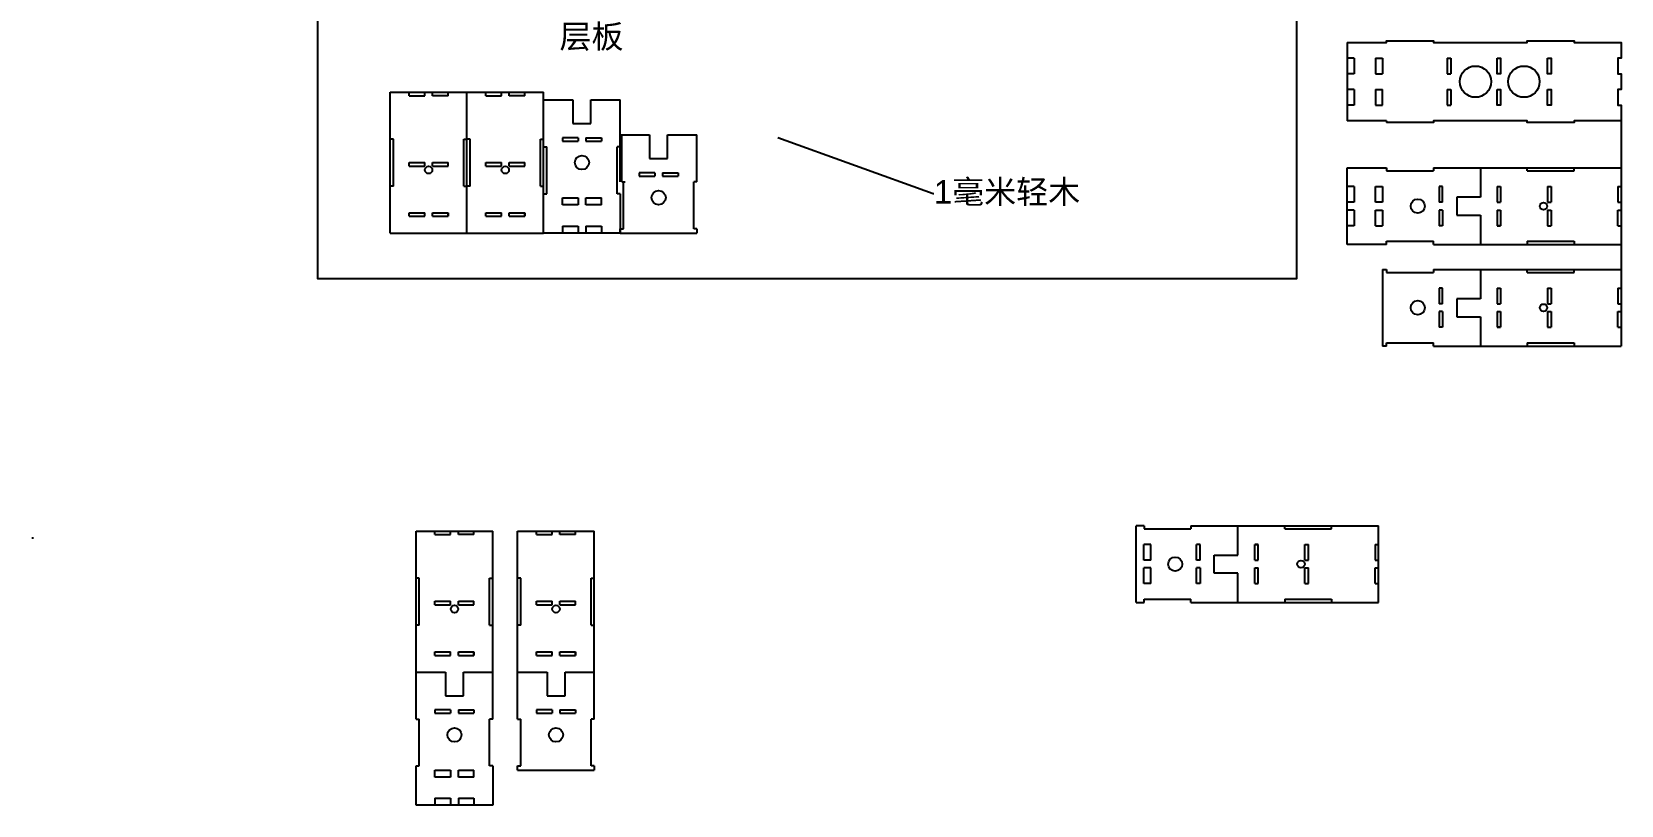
# Model space of a CAD drawing. Header units: millimetres. Extents: x 0 to 1901, y -171 to 1071.
# Drawn here: x 0 to 1016, y -171 to 323 of the extents above; entities that cross this region are included whole.
import ezdxf
from ezdxf import colors
from ezdxf.entities.mleader import LeaderData, LeaderLine
from ezdxf.math import Vec2, Vec3

# ---------------------------------------------------------------- set-up
doc = ezdxf.new("R2010")
doc.units = ezdxf.units.MM
doc.styles.get("Standard").update_dxf_attribs({"font": 'arial.ttf'})

msp = doc.modelspace()

# ---------------------------------------------------------------- linework, layer by layer
for p, q in [((840.7, 316.4), (840.7, 266.4)), ((840.7, 316.4), (860.7, 316.4)), ((845.1, 306.4), (840.7, 306.4)), ((845.1, 306.4), (845.1, 296.4)), ((858.7, 306.4), (863.1, 306.4)), ((858.7, 306.4), (858.7, 296.4)), ((863.1, 306.4), (863.1, 296.4)), ((904.6, 306.4), (906.8, 306.4)), ((904.6, 306.4), (904.6, 296.4)), ((906.8, 306.4), (906.8, 296.4)), ((845.1, 296.4), (840.7, 296.4)), ((858.7, 296.4), (863.1, 296.4)), ((904.6, 296.4), (906.8, 296.4)), ((229.1, 194.7), (229.1, 284.6)), ((229.1, 284.6), (278.1, 284.6)), ((241.1, 282.4), (241.1, 284.6)), ((251.1, 282.4), (251.1, 284.6)), ((256.1, 282.4), (256.1, 284.6)), ((256.1, 282.4), (256.1, 284.6)), ((266.1, 282.4), (266.1, 284.6)), ((266.1, 282.4), (266.1, 284.6)), ((278.1, 194.7), (278.1, 284.6)), ((278.1, 194.7), (278.1, 284.6)), ((278.1, 284.6), (327.1, 284.6)), ((290.1, 282.4), (290.1, 284.6)), ((300.1, 282.4), (300.1, 284.6)), ((305.1, 282.4), (305.1, 284.6)), ((305.1, 282.4), (305.1, 284.6)), ((315.1, 282.4), (315.1, 284.6)), ((315.1, 282.4), (315.1, 284.6)), ((327.1, 194.7), (327.1, 284.6)), ((845.1, 286.4), (840.7, 286.4)), ((845.1, 286.4), (845.1, 276.4)), ((858.7, 286.4), (863.1, 286.4)), ((858.7, 286.4), (858.7, 276.4)), ((863.1, 276.4), (863.1, 286.4)), ((904.6, 286.4), (906.8, 286.4)), ((904.6, 286.4), (904.6, 276.4)), ((906.8, 286.4), (906.8, 276.4)), ((241.1, 282.4), (251.1, 282.4)), ((266.1, 282.4), (256.1, 282.4)), ((290.1, 282.4), (300.1, 282.4)), ((315.1, 282.4), (305.1, 282.4)), ((327.1, 249.8), (327.1, 279.8)), ((327.1, 249.8), (327.1, 279.8)), ((327.1, 279.8), (345.8, 279.8)), ((345.8, 279.8), (345.8, 264.7)), ((357.3, 264.7), (357.3, 279.8)), ((357.3, 279.8), (376.1, 279.8)), ((376.1, 249.8), (376.1, 279.8)), ((845.1, 276.4), (840.7, 276.4)), ((858.7, 276.4), (863.1, 276.4)), ((904.6, 276.4), (906.8, 276.4)), ((345.8, 264.7), (351.6, 264.7)), ((351.6, 264.7), (357.3, 264.7)), ((865.7, 266.4), (840.7, 266.4)), ((865.7, 266.4), (865.7, 265.4)), ((1015.7, 266.4), (1015.7, 171.5)), ((231.1, 254.6), (229.1, 254.6)), ((231.1, 224.6), (231.1, 254.6)), ((276.1, 224.6), (276.1, 254.6)), ((276.1, 254.6), (278.1, 254.6)), ((280.1, 254.6), (278.1, 254.6)), ((280.1, 224.6), (280.1, 254.6)), ((325.1, 224.6), (325.1, 254.6)), ((325.1, 254.6), (327.1, 254.6)), ((339.1, 255.6), (339.1, 253.4)), ((349.1, 255.6), (339.1, 255.6)), ((349.1, 255.6), (349.1, 253.4)), ((354.1, 255.6), (354.1, 253.4)), ((354.1, 255.6), (364.1, 255.6)), ((364.1, 255.6), (364.1, 253.4)), ((376.1, 227.4), (376.1, 257.4)), ((376.1, 257.4), (394.8, 257.4)), ((377.1, 227.4), (377.1, 257.4)), ((394.8, 257.4), (394.8, 242.3)), ((406.3, 242.3), (406.3, 257.4)), ((406.3, 257.4), (425.1, 257.4)), ((425.1, 227.4), (425.1, 257.4)), ((327.1, 249.8), (329.1, 249.8)), ((329.1, 219.8), (329.1, 249.8)), ((339.1, 253.4), (349.1, 253.4)), ((354.1, 253.4), (364.1, 253.4)), ((374.1, 219.8), (374.1, 249.8)), ((376.1, 249.8), (374.1, 249.8)), ((241.1, 239.8), (251.1, 239.8)), ((241.1, 237.5), (241.1, 239.8)), ((241.1, 237.5), (251.1, 237.5)), ((251.1, 237.5), (251.1, 239.8)), ((256.1, 237.5), (256.1, 239.8)), ((256.1, 237.5), (256.1, 239.8)), ((256.1, 239.8), (266.1, 239.8)), ((256.1, 237.5), (266.1, 237.5)), ((266.1, 237.5), (266.1, 239.8)), ((290.1, 239.8), (300.1, 239.8)), ((290.1, 237.5), (290.1, 239.8)), ((290.1, 237.5), (300.1, 237.5)), ((300.1, 237.5), (300.1, 239.8)), ((305.1, 237.5), (305.1, 239.8)), ((305.1, 237.5), (305.1, 239.8)), ((305.1, 239.8), (315.1, 239.8)), ((305.1, 237.5), (315.1, 237.5)), ((315.1, 237.5), (315.1, 239.8)), ((394.8, 242.3), (400.6, 242.3)), ((400.6, 242.3), (406.3, 242.3)), ((840.7, 236.4), (865.8, 236.4)), ((840.7, 187.4), (840.7, 236.4)), ((865.8, 236.4), (865.8, 234.4)), ((865.8, 234.4), (895.8, 234.4)), ((895.8, 236.4), (925.8, 236.4)), ((895.8, 236.4), (895.8, 234.4)), ((895.8, 236.4), (925.8, 236.4)), ((925.8, 236.4), (925.8, 217.6)), ((925.8, 236.4), (1015.7, 236.4)), ((955.7, 234.4), (955.7, 236.4)), ((955.7, 234.4), (985.7, 234.4)), ((985.7, 234.4), (985.7, 236.4)), ((1015.7, 236.4), (1015.7, 187.4)), ((231.1, 224.6), (229.1, 224.6)), ((276.1, 224.6), (278.1, 224.6)), ((280.1, 224.6), (278.1, 224.6)), ((325.1, 224.6), (327.1, 224.6)), ((377.1, 227.4), (379.1, 227.4)), ((378.1, 197.4), (378.1, 227.4)), ((388.1, 233.2), (388.1, 231)), ((398.1, 233.2), (388.1, 233.2)), ((388.1, 231), (398.1, 231)), ((398.1, 233.2), (398.1, 231)), ((403.1, 233.2), (403.1, 231)), ((403.1, 233.2), (413.1, 233.2)), ((403.1, 231), (413.1, 231)), ((413.1, 233.2), (413.1, 231)), ((423.1, 197.4), (423.1, 227.4)), ((425.1, 227.4), (423.1, 227.4)), ((845.1, 224.4), (840.7, 224.4)), ((845.1, 224.4), (845.1, 214.4)), ((858.7, 224.4), (863.1, 224.4)), ((858.7, 214.4), (858.7, 224.4)), ((863.1, 224.4), (863.1, 214.4)), ((901.6, 224.4), (899.4, 224.4)), ((899.4, 224.4), (899.4, 214.4)), ((901.6, 214.4), (901.6, 224.4)), ((936.5, 224.4), (936.5, 214.4)), ((936.5, 224.4), (938.7, 224.4)), ((938.7, 224.4), (938.7, 214.4)), ((968.6, 224.4), (968.6, 214.4)), ((968.6, 224.4), (970.9, 224.4)), ((970.9, 224.4), (970.9, 214.4)), ((1013.5, 224.4), (1015.7, 224.4)), ((1013.5, 224.4), (1013.5, 214.4)), ((327.1, 194.7), (327.1, 219.8)), ((327.1, 219.8), (329.1, 219.8)), ((339.1, 212.7), (339.1, 217.1)), ((339.1, 217.1), (349.1, 217.1)), ((349.1, 217.1), (349.1, 212.7)), ((354.1, 212.7), (354.1, 217.1)), ((354.1, 217.1), (364.1, 217.1)), ((364.1, 212.7), (364.1, 217.1)), ((376.1, 219.8), (374.1, 219.8)), ((376.1, 219.8), (376.1, 194.7)), ((845.1, 214.4), (840.7, 214.4)), ((863.1, 214.4), (858.7, 214.4)), ((901.6, 214.4), (899.4, 214.4)), ((925.8, 217.6), (910.7, 217.6)), ((910.7, 217.6), (910.7, 211.9)), ((936.5, 214.4), (938.7, 214.4)), ((968.6, 214.4), (970.9, 214.4)), ((1013.5, 214.4), (1015.7, 214.4)), ((241.1, 207.6), (251.1, 207.6)), ((241.1, 205.4), (241.1, 207.6)), ((241.1, 205.4), (251.1, 205.4)), ((251.1, 205.4), (251.1, 207.6)), ((256.1, 205.4), (256.1, 207.6)), ((256.1, 207.6), (266.1, 207.6)), ((256.1, 205.4), (266.1, 205.4)), ((266.1, 205.4), (266.1, 207.6)), ((266.1, 207.6), (266.1, 205.4)), ((266.1, 205.4), (266.1, 207.6)), ((290.1, 207.6), (300.1, 207.6)), ((290.1, 205.4), (290.1, 207.6)), ((290.1, 205.4), (300.1, 205.4)), ((300.1, 205.4), (300.1, 207.6)), ((305.1, 205.4), (305.1, 207.6)), ((305.1, 207.6), (315.1, 207.6)), ((305.1, 205.4), (315.1, 205.4)), ((315.1, 205.4), (315.1, 207.6)), ((315.1, 207.6), (315.1, 205.4)), ((315.1, 205.4), (315.1, 207.6)), ((349.1, 212.7), (339.1, 212.7)), ((364.1, 212.7), (354.1, 212.7)), ((845.1, 209.4), (840.7, 209.4)), ((845.1, 209.4), (845.1, 199.4)), ((858.7, 209.4), (863.1, 209.4)), ((858.7, 199.4), (858.7, 209.4)), ((863.1, 209.4), (863.1, 199.4)), ((901.6, 209.4), (899.4, 209.4)), ((899.4, 209.4), (899.4, 199.4)), ((901.6, 209.4), (901.6, 199.4)), ((910.7, 211.9), (910.7, 206.1)), ((910.7, 206.1), (925.8, 206.1)), ((925.8, 206.1), (925.8, 187.4)), ((936.5, 209.4), (938.7, 209.4)), ((936.5, 209.4), (936.5, 199.4)), ((938.7, 209.4), (938.7, 199.4)), ((968.6, 209.4), (970.9, 209.4)), ((968.6, 209.4), (970.9, 209.4)), ((968.6, 209.4), (968.6, 199.4)), ((970.9, 209.4), (970.9, 199.4)), ((1013.5, 209.4), (1015.7, 209.4)), ((1013.5, 209.4), (1015.7, 209.4)), ((1013.5, 199.4), (1013.5, 209.4)), ((229.1, 194.7), (259.3, 194.7)), ((259.3, 194.7), (278.1, 194.7)), ((278.1, 194.7), (308.3, 194.7)), ((308.3, 194.7), (327.1, 194.7)), ((376.1, 194.7), (327.1, 194.7)), ((339.1, 199.1), (339.1, 194.7)), ((339.1, 199.1), (349.1, 199.1)), ((349.1, 199.1), (349.1, 194.7)), ((354.1, 199.1), (354.1, 194.7)), ((354.1, 199.1), (364.1, 199.1)), ((364.1, 199.1), (364.1, 194.7)), ((376.1, 194.7), (376.1, 197.4)), ((376.1, 197.4), (378.1, 197.4)), ((376.1, 194.7), (425.1, 194.7)), ((425.1, 197.4), (423.1, 197.4)), ((425.1, 197.4), (425.1, 194.7)), ((845.1, 199.4), (840.7, 199.4)), ((858.7, 199.4), (863.1, 199.4)), ((901.6, 199.4), (899.4, 199.4)), ((936.5, 199.4), (938.7, 199.4)), ((938.7, 199.4), (936.5, 199.4)), ((936.5, 199.4), (938.7, 199.4)), ((968.6, 199.4), (970.9, 199.4)), ((1013.5, 199.4), (1015.7, 199.4)), ((1013.5, 199.4), (1015.7, 199.4)), ((865.8, 187.4), (840.7, 187.4)), ((865.8, 189.4), (895.8, 189.4)), ((865.8, 187.4), (865.8, 189.4)), ((895.8, 187.4), (895.8, 189.4)), ((895.8, 187.4), (925.8, 187.4)), ((925.8, 187.4), (1015.7, 187.4)), ((955.7, 189.4), (985.7, 189.4)), ((955.7, 189.4), (955.7, 187.4)), ((985.7, 189.4), (985.7, 187.4)), ((863.1, 171.5), (865.8, 171.5)), ((863.1, 171.5), (863.1, 122.5)), ((865.8, 171.5), (865.8, 169.5)), ((865.8, 169.5), (895.8, 169.5)), ((895.8, 171.5), (925.8, 171.5)), ((895.8, 171.5), (895.8, 169.5)), ((895.8, 171.5), (925.8, 171.5)), ((925.8, 171.5), (925.8, 152.7)), ((925.8, 171.5), (1015.7, 171.5)), ((955.7, 169.5), (955.7, 171.5)), ((955.7, 169.5), (985.7, 169.5)), ((985.7, 169.5), (985.7, 171.5)), ((1015.7, 171.5), (1015.7, 122.5)), ((901.6, 159.5), (899.4, 159.5)), ((899.4, 159.5), (899.4, 149.5)), ((901.6, 149.5), (901.6, 159.5)), ((925.8, 152.7), (910.7, 152.7)), ((910.7, 152.7), (910.7, 147)), ((936.5, 159.5), (936.5, 149.5)), ((936.5, 159.5), (938.7, 159.5)), ((938.7, 159.5), (938.7, 149.5)), ((968.6, 159.5), (968.6, 149.5)), ((968.6, 159.5), (970.9, 159.5)), ((970.9, 159.5), (970.9, 149.5)), ((1013.5, 159.5), (1015.7, 159.5)), ((1013.5, 159.5), (1013.5, 149.5)), ((901.6, 149.5), (899.4, 149.5)), ((901.6, 144.5), (899.4, 144.5)), ((899.4, 144.5), (899.4, 134.5)), ((901.6, 144.5), (901.6, 134.5)), ((910.7, 147), (910.7, 141.2)), ((936.5, 149.5), (938.7, 149.5)), ((936.5, 144.5), (938.7, 144.5)), ((936.5, 144.5), (936.5, 134.5)), ((938.7, 144.5), (938.7, 134.5)), ((968.6, 149.5), (970.9, 149.5)), ((968.6, 144.5), (970.9, 144.5)), ((968.6, 144.5), (970.9, 144.5)), ((968.6, 144.5), (968.6, 134.5)), ((970.9, 144.5), (970.9, 134.5)), ((1013.5, 149.5), (1015.7, 149.5)), ((1013.5, 144.5), (1015.7, 144.5)), ((1013.5, 144.5), (1015.7, 144.5)), ((1013.5, 134.5), (1013.5, 144.5)), ((901.6, 134.5), (899.4, 134.5)), ((910.7, 141.2), (925.8, 141.2)), ((925.8, 141.2), (925.8, 122.5)), ((936.5, 134.5), (938.7, 134.5)), ((938.7, 134.5), (936.5, 134.5)), ((936.5, 134.5), (938.7, 134.5)), ((968.6, 134.5), (970.9, 134.5)), ((1013.5, 134.5), (1015.7, 134.5)), ((1013.5, 134.5), (1015.7, 134.5)), ((865.8, 122.5), (863.1, 122.5)), ((865.8, 124.5), (895.8, 124.5)), ((865.8, 122.5), (865.8, 124.5)), ((895.8, 122.5), (895.8, 124.5)), ((895.8, 122.5), (925.8, 122.5)), ((925.8, 122.5), (1015.7, 122.5)), ((955.7, 124.5), (985.7, 124.5)), ((955.7, 124.5), (955.7, 122.5)), ((985.7, 124.5), (985.7, 122.5)), ((245.6, -85.8), (245.6, 4.2)), ((245.6, 4.2), (294.6, 4.2)), ((257.6, 2), (257.6, 4.2)), ((257.6, 2), (267.6, 2)), ((267.6, 2), (267.6, 4.2)), ((272.6, 2), (272.6, 4.2)), ((272.6, 2), (272.6, 4.2)), ((282.6, 2), (272.6, 2)), ((282.6, 2), (282.6, 4.2)), ((282.6, 2), (282.6, 4.2)), ((294.6, -85.8), (294.6, 4.2)), ((310.5, -85.8), (310.5, 4.2)), ((310.5, 4.2), (359.5, 4.2)), ((322.5, 2), (322.5, 4.2)), ((322.5, 2), (332.5, 2)), ((332.5, 2), (332.5, 4.2)), ((337.5, 2), (337.5, 4.2)), ((337.5, 2), (337.5, 4.2)), ((347.5, 2), (337.5, 2)), ((347.5, 2), (347.5, 4.2)), ((347.5, 2), (347.5, 4.2)), ((359.5, -85.8), (359.5, 4.2)), ((710.8, 7.7), (705.7, 7.7)), ((705.7, -41.3), (705.7, 7.7)), ((710.8, 7.7), (710.8, 5.7)), ((710.8, 5.7), (740.8, 5.7)), ((740.8, 7.7), (770.8, 7.7)), ((740.8, 7.7), (740.8, 5.7)), ((770.8, -11.1), (770.8, 7.7)), ((770.8, 7.7), (860.7, 7.7)), ((800.7, 5.7), (800.7, 7.7)), ((800.7, 5.7), (830.7, 5.7)), ((830.7, 5.7), (830.7, 7.7)), ((860.7, -41.3), (860.7, 7.7)), ((715.1, -4.3), (710.7, -4.3)), ((710.7, -14.3), (710.7, -4.3)), ((715.1, -14.3), (715.1, -4.3)), ((746.6, -4.3), (744.4, -4.3)), ((744.4, -14.3), (744.4, -4.3)), ((746.6, -14.3), (746.6, -4.3)), ((781.5, -4.3), (783.7, -4.3)), ((783.7, -4.3), (781.5, -4.3)), ((781.5, -4.3), (783.7, -4.3)), ((781.5, -14.3), (781.5, -4.3)), ((783.7, -14.3), (783.7, -4.3)), ((813.6, -4.3), (815.9, -4.3)), ((813.6, -14.3), (813.6, -4.3)), ((815.9, -14.3), (815.9, -4.3)), ((858.5, -4.3), (860.7, -4.3)), ((858.5, -4.3), (860.7, -4.3)), ((858.5, -4.3), (858.5, -14.3)), ((715.1, -14.3), (710.7, -14.3)), ((715.1, -19.3), (710.7, -19.3)), ((710.7, -29.3), (710.7, -19.3)), ((715.1, -29.3), (715.1, -19.3)), ((746.6, -14.3), (744.4, -14.3)), ((746.6, -19.3), (744.4, -19.3)), ((744.4, -29.3), (744.4, -19.3)), ((746.6, -19.3), (746.6, -29.3)), ((755.7, -16.8), (755.7, -11.1)), ((755.7, -11.1), (770.8, -11.1)), ((755.7, -22.6), (755.7, -16.8)), ((781.5, -14.3), (783.7, -14.3)), ((781.5, -29.3), (781.5, -19.3)), ((781.5, -19.3), (783.7, -19.3)), ((783.7, -29.3), (783.7, -19.3)), ((813.6, -14.3), (815.9, -14.3)), ((813.6, -14.3), (815.9, -14.3)), ((813.6, -29.3), (813.6, -19.3)), ((813.6, -19.3), (815.9, -19.3)), ((815.9, -29.3), (815.9, -19.3)), ((858.5, -14.3), (860.7, -14.3)), ((858.5, -14.3), (860.7, -14.3)), ((858.5, -19.3), (860.7, -19.3)), ((858.5, -29.3), (858.5, -19.3)), ((247.6, -25.8), (245.6, -25.8)), ((247.6, -55.8), (247.6, -25.8)), ((292.6, -55.8), (292.6, -25.8)), ((292.6, -25.8), (294.6, -25.8)), ((312.5, -25.8), (310.5, -25.8)), ((312.5, -55.8), (312.5, -25.8)), ((357.5, -55.8), (357.5, -25.8)), ((357.5, -25.8), (359.5, -25.8)), ((715.1, -29.3), (710.7, -29.3)), ((746.6, -29.3), (744.4, -29.3)), ((770.8, -22.6), (755.7, -22.6)), ((770.8, -41.3), (770.8, -22.6)), ((781.5, -29.3), (783.7, -29.3)), ((813.6, -29.3), (815.9, -29.3)), ((858.5, -29.3), (860.7, -29.3)), ((710.8, -39.3), (740.8, -39.3)), ((710.8, -41.3), (710.8, -39.3)), ((740.8, -41.3), (740.8, -39.3)), ((800.7, -39.3), (830.7, -39.3)), ((800.7, -39.3), (800.7, -41.3)), ((830.7, -39.3), (830.7, -41.3)), ((257.6, -40.6), (267.6, -40.6)), ((257.6, -42.9), (257.6, -40.6)), ((257.6, -42.9), (267.6, -42.9)), ((267.6, -42.9), (267.6, -40.6)), ((272.6, -42.9), (272.6, -40.6)), ((272.6, -42.9), (272.6, -40.6)), ((272.6, -40.6), (282.6, -40.6)), ((272.6, -42.9), (282.6, -42.9)), ((282.6, -42.9), (282.6, -40.6)), ((322.5, -40.6), (332.5, -40.6)), ((322.5, -42.9), (322.5, -40.6)), ((322.5, -42.9), (332.5, -42.9)), ((332.5, -42.9), (332.5, -40.6)), ((337.5, -42.9), (337.5, -40.6)), ((337.5, -42.9), (337.5, -40.6)), ((337.5, -40.6), (347.5, -40.6)), ((337.5, -42.9), (347.5, -42.9)), ((347.5, -42.9), (347.5, -40.6)), ((705.7, -41.3), (710.8, -41.3)), ((740.8, -41.3), (770.8, -41.3)), ((740.8, -41.3), (770.8, -41.3)), ((770.8, -41.3), (860.7, -41.3)), ((247.6, -55.8), (245.6, -55.8)), ((292.6, -55.8), (294.6, -55.8)), ((312.5, -55.8), (310.5, -55.8)), ((357.5, -55.8), (359.5, -55.8)), ((257.6, -72.9), (267.6, -72.9)), ((257.6, -75.1), (257.6, -72.9)), ((257.6, -75.1), (267.6, -75.1)), ((267.6, -75.1), (267.6, -72.9)), ((272.6, -75.1), (272.6, -72.9)), ((272.6, -72.9), (282.6, -72.9)), ((272.6, -75.1), (282.6, -75.1)), ((282.6, -75.1), (282.6, -72.9)), ((282.6, -72.9), (282.6, -75.1)), ((282.6, -75.1), (282.6, -72.9)), ((322.5, -72.9), (332.5, -72.9)), ((322.5, -75.1), (322.5, -72.9)), ((322.5, -75.1), (332.5, -75.1)), ((332.5, -75.1), (332.5, -72.9)), ((337.5, -75.1), (337.5, -72.9)), ((337.5, -72.9), (347.5, -72.9)), ((337.5, -75.1), (347.5, -75.1)), ((347.5, -75.1), (347.5, -72.9)), ((347.5, -72.9), (347.5, -75.1)), ((347.5, -75.1), (347.5, -72.9)), ((245.6, -115.8), (245.6, -85.8)), ((245.6, -115.8), (245.6, -85.8)), ((245.6, -85.8), (264.4, -85.8)), ((264.4, -85.8), (264.4, -100.9)), ((275.9, -100.9), (275.9, -85.8)), ((275.9, -85.8), (294.6, -85.8)), ((294.6, -115.8), (294.6, -85.8)), ((310.5, -115.8), (310.5, -85.8)), ((310.5, -115.8), (310.5, -85.8)), ((310.5, -85.8), (329.3, -85.8)), ((329.3, -85.8), (329.3, -100.9)), ((340.8, -100.9), (340.8, -85.8)), ((340.8, -85.8), (359.5, -85.8)), ((359.5, -115.8), (359.5, -85.8)), ((264.4, -100.9), (270.1, -100.9)), ((270.1, -100.9), (275.9, -100.9)), ((329.3, -100.9), (335, -100.9)), ((335, -100.9), (340.8, -100.9)), ((257.6, -109.9), (257.6, -112.1)), ((267.6, -109.9), (257.6, -109.9)), ((267.6, -109.9), (267.6, -112.1)), ((272.6, -109.9), (272.6, -112.1)), ((272.6, -109.9), (282.6, -109.9)), ((282.6, -109.9), (282.6, -112.1)), ((322.5, -109.9), (322.5, -112.1)), ((332.5, -109.9), (322.5, -109.9)), ((332.5, -109.9), (332.5, -112.1)), ((337.5, -109.9), (337.5, -112.1)), ((337.5, -109.9), (347.5, -109.9)), ((347.5, -109.9), (347.5, -112.1)), ((245.6, -115.8), (247.6, -115.8)), ((247.6, -145.8), (247.6, -115.8)), ((257.6, -112.1), (267.6, -112.1)), ((272.6, -112.1), (282.6, -112.1)), ((292.6, -145.8), (292.6, -115.8)), ((294.6, -115.8), (292.6, -115.8)), ((310.5, -115.8), (312.5, -115.8)), ((312.5, -145.8), (312.5, -115.8)), ((322.5, -112.1), (332.5, -112.1)), ((337.5, -112.1), (347.5, -112.1)), ((357.5, -145.8), (357.5, -115.8)), ((359.5, -115.8), (357.5, -115.8)), ((245.6, -170.8), (245.6, -145.8)), ((245.6, -145.8), (247.6, -145.8)), ((257.6, -152.9), (257.6, -148.5)), ((257.6, -148.5), (267.6, -148.5)), ((267.6, -148.5), (267.6, -152.9)), ((272.6, -152.9), (272.6, -148.5)), ((272.6, -148.5), (282.6, -148.5)), ((282.6, -152.9), (282.6, -148.5)), ((294.6, -145.8), (292.6, -145.8)), ((294.6, -145.8), (294.6, -170.8)), ((310.5, -148.5), (310.5, -145.8)), ((310.5, -145.8), (312.5, -145.8)), ((310.5, -148.5), (359.5, -148.5)), ((359.5, -145.8), (357.5, -145.8)), ((359.5, -145.8), (359.5, -148.5)), ((267.6, -152.9), (257.6, -152.9)), ((282.6, -152.9), (272.6, -152.9)), ((294.6, -170.8), (245.6, -170.8)), ((257.6, -166.4), (257.6, -170.8)), ((257.6, -166.4), (267.6, -166.4)), ((267.6, -166.4), (267.6, -170.8)), ((272.6, -166.4), (272.6, -170.8)), ((272.6, -166.4), (282.6, -166.4)), ((282.6, -166.4), (282.6, -170.8))]:
    msp.add_line(p, q)
msp.add_lwpolyline([(182.9, 892.3), (808.2, 892.3), (808.2, 165.5), (182.9, 165.5)], close=True)
at = {"color": 0}
msp.add_lwpolyline([(860.7, 316.4), (860.7, 316.4), (865.7, 316.4), (865.7, 317.4), (895.7, 317.4), (895.7, 316.4), (955.7, 316.4), (955.7, 317.4), (985.7, 317.4), (985.7, 316.4), (1015.7, 316.4), (1015.7, 306.4), (1013.5, 306.4), (1013.5, 296.4), (1015.7, 296.4), (1015.7, 286.4), (1013.5, 286.4), (1013.5, 276.4), (1015.7, 276.4), (1015.7, 266.4), (985.7, 266.4), (985.7, 265.4), (955.7, 265.4), (955.7, 266.4), (908.7, 266.4), (908.7, 266.4), (902.7, 266.4), (902.7, 266.4), (895.7, 266.4), (895.7, 265.4), (865.7, 265.4)], dxfattribs=at)
for points in [[(936.5, 306.4), (938.7, 306.4), (938.7, 296.4), (936.5, 296.4)], [(968.6, 306.4), (970.9, 306.4), (970.9, 296.4), (968.6, 296.4)], [(936.5, 286.4), (938.7, 286.4), (938.7, 276.4), (936.5, 276.4)], [(968.6, 286.4), (970.9, 286.4), (970.9, 276.4), (968.6, 276.4)]]:
    msp.add_lwpolyline(points, close=True, dxfattribs=at)
for centre in [(922.6, 291.4), (953.6, 291.4)]:
    msp.add_circle(centre, 10, dxfattribs=at)
for centre, radius in [((351.6, 239.7), 4.5), ((253.6, 235), 2.35), ((302.6, 235), 2.35), ((400.6, 217.3), 4.5), ((885.7, 211.9), 4.5), ((966.1, 211.9), 2.35), ((885.7, 147), 4.5), ((966.1, 147), 2.35), ((730.7, -16.8), 4.5), ((811.1, -16.8), 2.35), ((270.1, -45.5), 2.35), ((335, -45.5), 2.35), ((270.1, -125.9), 4.5), ((335, -125.9), 4.5)]:
    msp.add_circle(centre, radius)
msp.add_open_spline([(0, 0), (0.3, 0), (0.7, 0), (1, 0)], degree=3)

# ---------------------------------------------------------------- leaders
ml = msp.add_multileader_mtext('Standard')
ml.set_content('{\\fSimSun|b0|i0|c134|p2;航空}\\P{\\fSimSun|b0|i0|c134|p2;层板}', color=256)
ml.set_leader_properties()
ml.build(insert=Vec2(0, 0))
ml.multileader.update_dxf_attribs({"text_right_attachment_type": 6, "dogleg_length": 0.36, "arrow_head_size": 0.18})
ctx = ml.context
ctx.base_point, ctx.char_height, ctx.arrow_head_size, ctx.landing_gap_size, ctx.plane_origin = Vec3(337.1, 344.2), 15, 0.18, 0.09, Vec3(307.1, 379)
ctx.right_attachment = 6
notes = []
notes.append((ctx, [(0, (1, 1, 0), (336.7, 344.2), (1, 0), 0.36, [(0, [(307.1, 379)], 0, [])])]))
ctx.mtext.insert, ctx.mtext.flow_direction = Vec3(337.2, 352.8), 5
ml = msp.add_multileader_mtext('Standard')
ml.set_content('1{\\fSimSun|b0|i0|c134|p2;毫米轻木}', color=256)
ml.set_leader_properties()
ml.build(insert=Vec2(0, 0))
ml.multileader.update_dxf_attribs({"text_right_attachment_type": 6, "dogleg_length": 0.36, "arrow_head_size": 0.18})
ctx = ml.context
ctx.base_point, ctx.char_height, ctx.arrow_head_size, ctx.landing_gap_size, ctx.plane_origin = Vec3(576.4, 219.9), 15, 0.18, 0.09, Vec3(476.6, 255.8)
ctx.right_attachment = 6
notes.append((ctx, [(0, (1, 1, 0), (576, 219.9), (1, 0), 0.36, [(0, [(476.6, 255.8)], 0, [])])]))
ctx.mtext.insert, ctx.mtext.flow_direction = Vec3(576.5, 228.5), 5
for ctx, leaders in notes:
    for number, flags, end, landing, length, lines in leaders:
        leader = LeaderData()
        leader.index, (leader.has_last_leader_line, leader.has_dogleg_vector, leader.attachment_direction) = number, flags
        leader.last_leader_point, leader.dogleg_vector, leader.dogleg_length = Vec3(end), Vec3(landing), length
        for number, points, colour, breaks in lines:
            line = LeaderLine()
            line.index, line.vertices, line.color, line.breaks = number, Vec3.list(points), colors.encode_raw_color(colour), breaks
            leader.lines.append(line)
        ctx.leaders.append(leader)

doc.saveas('drawing.dxf')
